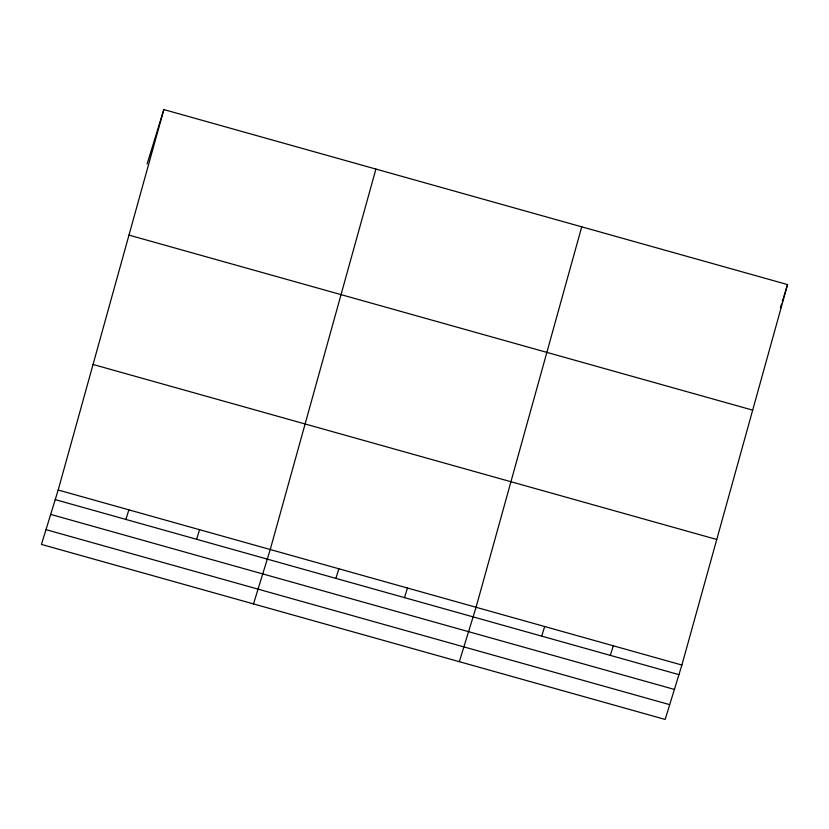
<?xml version="1.0" encoding="UTF-8"?>
<svg xmlns="http://www.w3.org/2000/svg" width="829" height="829" viewBox="0 0 829 829"><rect width="100%" height="100%" fill="white"/><g stroke="black" fill="none" stroke-linecap="round" stroke-linejoin="round"><path stroke-width="1.24" d="M58.185 490.012L163.841 109.563L787.55 284.585L681.894 665.034L665.159 719.437L41.45 544.415L58.185 490.012L681.894 665.034M375.91 169.064L270.244 549.523L253.508 603.926M581.73 226.825L476.064 607.284L459.328 661.677M147.106 163.966L163.841 109.563M125.915 519.451L128.868 509.845M196.608 539.285L199.561 529.69M335.9 578.373L338.854 568.777M404.511 597.626L407.464 588.03M541.72 636.133L544.674 626.527M610.331 655.387L613.284 645.781M780.431 307.735L781.56 304.046M782.317 301.58L787.55 284.585M128.982 235.115L752.68 410.137M93.055 364.47L716.753 539.482M55.232 499.618L678.941 674.64M50.683 514.405L674.391 689.427M45.999 529.638L669.697 704.65"/></g></svg>
